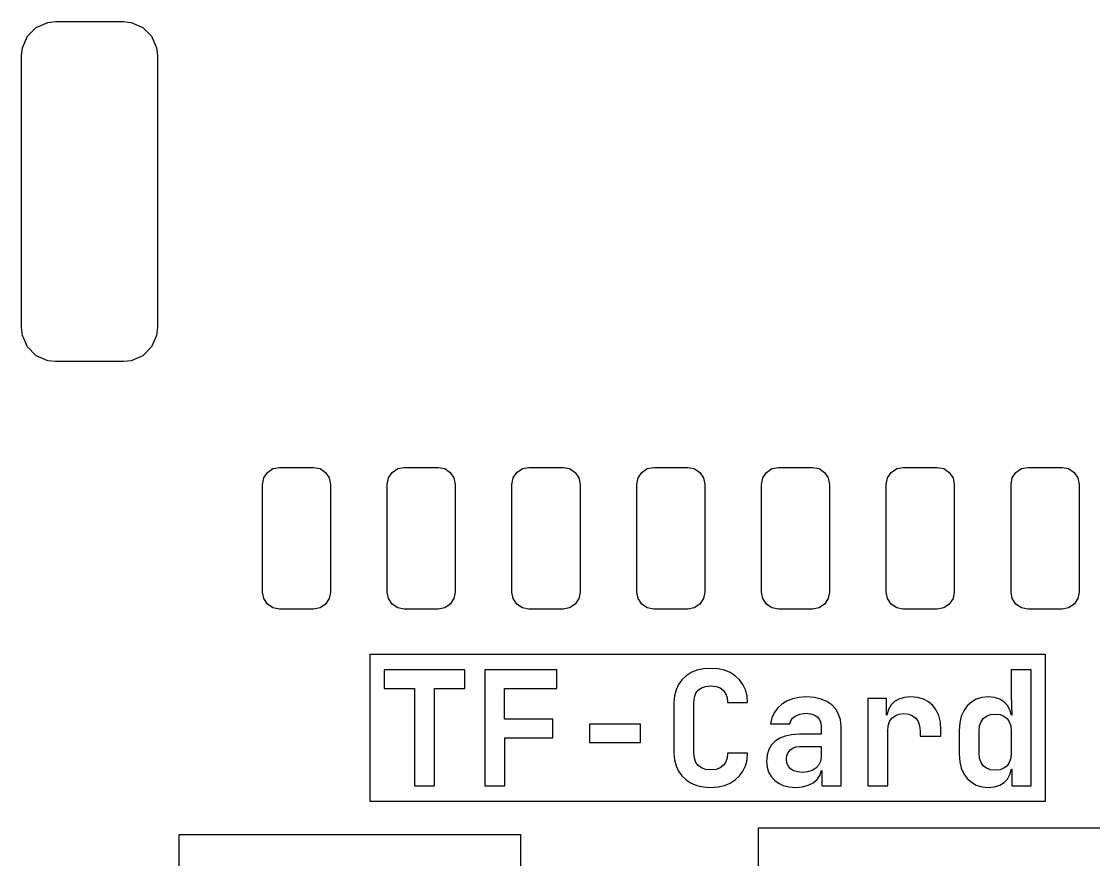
# Model space of a CAD drawing. Extents: x 100 to 191, y -173 to -30.
# Drawn here: x 142.64 to 152.09, y -96.9 to -89.51 of the extents above; entities that cross this region are included whole.
import ezdxf

# ---------------------------------------------------------------- set-up
doc = ezdxf.new("R2010")
doc.units = 0
doc.layers.add('BLACK', color=7, linetype='CONTINUOUS')

msp = doc.modelspace()

# ---------------------------------------------------------------- linework, layer by layer
at = {"layer": 'BLACK', "linetype": 'Continuous'}
for p, q in [((142.769959, -89.558071), (142.870815, -89.513539)), ((142.769959, -89.558071), (142.870815, -89.513539)), ((142.870815, -89.513539), (142.9395, -89.50557)), ((142.870815, -89.513539), (142.9395, -89.50557)), ((142.9395, -89.50557), (143.5395, -89.50557)), ((142.9395, -89.50557), (143.5395, -89.50557)), ((143.5395, -89.50557), (143.608185, -89.513539)), ((143.5395, -89.50557), (143.608185, -89.513539)), ((143.608185, -89.513539), (143.709041, -89.558071)), ((143.608185, -89.513539), (143.709041, -89.558071)), ((142.692001, -89.636029), (142.769959, -89.558071)), ((142.692001, -89.636029), (142.769959, -89.558071)), ((143.709041, -89.558071), (143.786999, -89.636029)), ((143.709041, -89.558071), (143.786999, -89.636029)), ((142.647469, -89.736885), (142.692001, -89.636029)), ((142.647469, -89.736885), (142.692001, -89.636029)), ((143.786999, -89.636029), (143.831531, -89.736885)), ((143.786999, -89.636029), (143.831531, -89.736885)), ((142.6395, -89.80557), (142.647469, -89.736885)), ((142.6395, -89.80557), (142.647469, -89.736885)), ((143.831531, -89.736885), (143.8395, -89.80557)), ((143.831531, -89.736885), (143.8395, -89.80557)), ((142.6395, -92.20557), (142.6395, -89.80557)), ((142.6395, -92.20557), (142.6395, -89.80557)), ((143.8395, -89.80557), (143.8395, -92.20557)), ((143.8395, -89.80557), (143.8395, -92.20557)), ((142.647469, -92.274255), (142.6395, -92.20557)), ((142.647469, -92.274255), (142.6395, -92.20557)), ((143.8395, -92.20557), (143.831531, -92.274255)), ((143.8395, -92.20557), (143.831531, -92.274255)), ((142.692001, -92.375111), (142.647469, -92.274255)), ((142.692001, -92.375111), (142.647469, -92.274255)), ((143.831531, -92.274255), (143.786999, -92.375111)), ((143.831531, -92.274255), (143.786999, -92.375111)), ((142.769959, -92.453069), (142.692001, -92.375111)), ((142.769959, -92.453069), (142.692001, -92.375111)), ((143.786999, -92.375111), (143.709041, -92.453069)), ((143.786999, -92.375111), (143.709041, -92.453069)), ((142.870815, -92.497601), (142.769959, -92.453069)), ((142.870815, -92.497601), (142.769959, -92.453069)), ((142.9395, -92.50557), (142.870815, -92.497601)), ((142.9395, -92.50557), (142.870815, -92.497601)), ((143.5395, -92.50557), (142.9395, -92.50557)), ((143.5395, -92.50557), (142.9395, -92.50557)), ((143.608185, -92.497601), (143.5395, -92.50557)), ((143.608185, -92.497601), (143.5395, -92.50557)), ((143.709041, -92.453069), (143.608185, -92.497601)), ((143.709041, -92.453069), (143.608185, -92.497601)), ((144.775938, -93.530367), (144.808454, -93.481704)), ((144.775938, -93.530367), (144.808454, -93.481704)), ((144.808454, -93.481704), (144.857117, -93.449188)), ((144.808454, -93.481704), (144.857117, -93.449188)), ((144.857117, -93.449188), (144.91452, -93.43777)), ((144.857117, -93.449188), (144.91452, -93.43777)), ((144.91452, -93.43777), (145.21452, -93.43777)), ((144.91452, -93.43777), (145.21452, -93.43777)), ((145.21452, -93.43777), (145.271923, -93.449188)), ((145.21452, -93.43777), (145.271923, -93.449188)), ((145.271923, -93.449188), (145.320586, -93.481704)), ((145.271923, -93.449188), (145.320586, -93.481704)), ((145.320586, -93.481704), (145.353102, -93.530367)), ((145.320586, -93.481704), (145.353102, -93.530367)), ((145.875928, -93.530367), (145.908444, -93.481704)), ((145.875928, -93.530367), (145.908444, -93.481704)), ((145.908444, -93.481704), (145.957107, -93.449188)), ((145.908444, -93.481704), (145.957107, -93.449188)), ((145.957107, -93.449188), (146.01451, -93.43777)), ((145.957107, -93.449188), (146.01451, -93.43777)), ((146.01451, -93.43777), (146.31451, -93.43777)), ((146.01451, -93.43777), (146.31451, -93.43777)), ((146.31451, -93.43777), (146.371913, -93.449188)), ((146.31451, -93.43777), (146.371913, -93.449188)), ((146.371913, -93.449188), (146.420576, -93.481704)), ((146.371913, -93.449188), (146.420576, -93.481704)), ((146.420576, -93.481704), (146.453092, -93.530367)), ((146.420576, -93.481704), (146.453092, -93.530367)), ((146.975928, -93.530367), (147.008444, -93.481704)), ((146.975928, -93.530367), (147.008444, -93.481704)), ((147.008444, -93.481704), (147.057107, -93.449188)), ((147.008444, -93.481704), (147.057107, -93.449188)), ((147.057107, -93.449188), (147.11451, -93.43777)), ((147.057107, -93.449188), (147.11451, -93.43777)), ((147.11451, -93.43777), (147.41451, -93.43777)), ((147.11451, -93.43777), (147.41451, -93.43777)), ((147.41451, -93.43777), (147.471913, -93.449188)), ((147.41451, -93.43777), (147.471913, -93.449188)), ((147.471913, -93.449188), (147.520576, -93.481704)), ((147.471913, -93.449188), (147.520576, -93.481704)), ((147.520576, -93.481704), (147.553092, -93.530367)), ((147.520576, -93.481704), (147.553092, -93.530367)), ((148.075928, -93.530367), (148.108444, -93.481704)), ((148.075928, -93.530367), (148.108444, -93.481704)), ((148.108444, -93.481704), (148.157107, -93.449188)), ((148.108444, -93.481704), (148.157107, -93.449188)), ((148.157107, -93.449188), (148.21451, -93.43777)), ((148.157107, -93.449188), (148.21451, -93.43777)), ((148.21451, -93.43777), (148.51451, -93.43777)), ((148.21451, -93.43777), (148.51451, -93.43777)), ((148.51451, -93.43777), (148.571913, -93.449188)), ((148.51451, -93.43777), (148.571913, -93.449188)), ((148.571913, -93.449188), (148.620576, -93.481704)), ((148.571913, -93.449188), (148.620576, -93.481704)), ((148.620576, -93.481704), (148.653092, -93.530367)), ((148.620576, -93.481704), (148.653092, -93.530367)), ((149.175928, -93.530367), (149.208444, -93.481704)), ((149.175928, -93.530367), (149.208444, -93.481704)), ((149.208444, -93.481704), (149.257107, -93.449188)), ((149.208444, -93.481704), (149.257107, -93.449188)), ((149.257107, -93.449188), (149.31451, -93.43777)), ((149.257107, -93.449188), (149.31451, -93.43777)), ((149.31451, -93.43777), (149.61451, -93.43777)), ((149.31451, -93.43777), (149.61451, -93.43777)), ((149.61451, -93.43777), (149.671913, -93.449188)), ((149.61451, -93.43777), (149.671913, -93.449188)), ((149.671913, -93.449188), (149.720576, -93.481704)), ((149.671913, -93.449188), (149.720576, -93.481704)), ((149.720576, -93.481704), (149.753092, -93.530367)), ((149.720576, -93.481704), (149.753092, -93.530367)), ((150.275928, -93.530367), (150.308444, -93.481704)), ((150.275928, -93.530367), (150.308444, -93.481704)), ((150.308444, -93.481704), (150.357107, -93.449188)), ((150.308444, -93.481704), (150.357107, -93.449188)), ((150.357107, -93.449188), (150.41451, -93.43777)), ((150.357107, -93.449188), (150.41451, -93.43777)), ((150.41451, -93.43777), (150.71451, -93.43777)), ((150.41451, -93.43777), (150.71451, -93.43777)), ((150.71451, -93.43777), (150.771913, -93.449188)), ((150.71451, -93.43777), (150.771913, -93.449188)), ((150.771913, -93.449188), (150.820576, -93.481704)), ((150.771913, -93.449188), (150.820576, -93.481704)), ((150.820576, -93.481704), (150.853092, -93.530367)), ((150.820576, -93.481704), (150.853092, -93.530367)), ((151.375918, -93.530367), (151.408434, -93.481704)), ((151.375918, -93.530367), (151.408434, -93.481704)), ((151.408434, -93.481704), (151.457097, -93.449188)), ((151.408434, -93.481704), (151.457097, -93.449188)), ((151.457097, -93.449188), (151.5145, -93.43777)), ((151.457097, -93.449188), (151.5145, -93.43777)), ((151.5145, -93.43777), (151.8145, -93.43777)), ((151.5145, -93.43777), (151.8145, -93.43777)), ((151.8145, -93.43777), (151.871903, -93.449188)), ((151.8145, -93.43777), (151.871903, -93.449188)), ((151.871903, -93.449188), (151.920566, -93.481704)), ((151.871903, -93.449188), (151.920566, -93.481704)), ((151.920566, -93.481704), (151.953082, -93.530367)), ((151.920566, -93.481704), (151.953082, -93.530367)), ((144.76452, -93.58777), (144.775938, -93.530367)), ((144.76452, -93.58777), (144.775938, -93.530367)), ((145.353102, -93.530367), (145.36452, -93.58777)), ((145.353102, -93.530367), (145.36452, -93.58777)), ((145.86451, -93.58777), (145.875928, -93.530367)), ((145.86451, -93.58777), (145.875928, -93.530367)), ((146.453092, -93.530367), (146.46451, -93.58777)), ((146.453092, -93.530367), (146.46451, -93.58777)), ((146.96451, -93.58777), (146.975928, -93.530367)), ((146.96451, -93.58777), (146.975928, -93.530367)), ((147.553092, -93.530367), (147.56451, -93.58777)), ((147.553092, -93.530367), (147.56451, -93.58777)), ((148.06451, -93.58777), (148.075928, -93.530367)), ((148.06451, -93.58777), (148.075928, -93.530367)), ((148.653092, -93.530367), (148.66451, -93.58777)), ((148.653092, -93.530367), (148.66451, -93.58777)), ((149.16451, -93.58777), (149.175928, -93.530367)), ((149.16451, -93.58777), (149.175928, -93.530367)), ((149.753092, -93.530367), (149.76451, -93.58777)), ((149.753092, -93.530367), (149.76451, -93.58777)), ((150.26451, -93.58777), (150.275928, -93.530367)), ((150.26451, -93.58777), (150.275928, -93.530367)), ((150.853092, -93.530367), (150.86451, -93.58777)), ((150.853092, -93.530367), (150.86451, -93.58777)), ((151.3645, -93.58777), (151.375918, -93.530367)), ((151.3645, -93.58777), (151.375918, -93.530367)), ((151.953082, -93.530367), (151.9645, -93.58777)), ((151.953082, -93.530367), (151.9645, -93.58777)), ((144.76452, -94.53777), (144.76452, -93.58777)), ((144.76452, -94.53777), (144.76452, -93.58777)), ((145.36452, -93.58777), (145.36452, -94.53777)), ((145.36452, -93.58777), (145.36452, -94.53777)), ((145.86451, -94.53777), (145.86451, -93.58777)), ((145.86451, -94.53777), (145.86451, -93.58777)), ((146.46451, -93.58777), (146.46451, -94.53777)), ((146.46451, -93.58777), (146.46451, -94.53777)), ((146.96451, -94.53777), (146.96451, -93.58777)), ((146.96451, -94.53777), (146.96451, -93.58777)), ((147.56451, -93.58777), (147.56451, -94.53777)), ((147.56451, -93.58777), (147.56451, -94.53777)), ((148.06451, -94.53777), (148.06451, -93.58777)), ((148.06451, -94.53777), (148.06451, -93.58777)), ((148.66451, -93.58777), (148.66451, -94.53777)), ((148.66451, -93.58777), (148.66451, -94.53777)), ((149.16451, -94.53777), (149.16451, -93.58777)), ((149.16451, -94.53777), (149.16451, -93.58777)), ((149.76451, -93.58777), (149.76451, -94.53777)), ((149.76451, -93.58777), (149.76451, -94.53777)), ((150.26451, -94.53777), (150.26451, -93.58777)), ((150.26451, -94.53777), (150.26451, -93.58777)), ((150.86451, -93.58777), (150.86451, -94.53777)), ((150.86451, -93.58777), (150.86451, -94.53777)), ((151.3645, -94.53777), (151.3645, -93.58777)), ((151.3645, -94.53777), (151.3645, -93.58777)), ((151.9645, -93.58777), (151.9645, -94.53777)), ((151.9645, -93.58777), (151.9645, -94.53777)), ((144.775938, -94.595173), (144.76452, -94.53777)), ((144.775938, -94.595173), (144.76452, -94.53777)), ((144.808454, -94.643836), (144.775938, -94.595173)), ((144.808454, -94.643836), (144.775938, -94.595173)), ((145.353102, -94.595173), (145.320586, -94.643836)), ((145.353102, -94.595173), (145.320586, -94.643836)), ((145.36452, -94.53777), (145.353102, -94.595173)), ((145.36452, -94.53777), (145.353102, -94.595173)), ((145.875928, -94.595173), (145.86451, -94.53777)), ((145.875928, -94.595173), (145.86451, -94.53777)), ((145.908444, -94.643836), (145.875928, -94.595173)), ((145.908444, -94.643836), (145.875928, -94.595173)), ((146.453092, -94.595173), (146.420576, -94.643836)), ((146.453092, -94.595173), (146.420576, -94.643836)), ((146.46451, -94.53777), (146.453092, -94.595173)), ((146.46451, -94.53777), (146.453092, -94.595173)), ((146.975928, -94.595173), (146.96451, -94.53777)), ((146.975928, -94.595173), (146.96451, -94.53777)), ((147.008444, -94.643836), (146.975928, -94.595173)), ((147.008444, -94.643836), (146.975928, -94.595173)), ((147.553092, -94.595173), (147.520576, -94.643836)), ((147.553092, -94.595173), (147.520576, -94.643836)), ((147.56451, -94.53777), (147.553092, -94.595173)), ((147.56451, -94.53777), (147.553092, -94.595173)), ((148.075928, -94.595173), (148.06451, -94.53777)), ((148.075928, -94.595173), (148.06451, -94.53777)), ((148.108444, -94.643836), (148.075928, -94.595173)), ((148.108444, -94.643836), (148.075928, -94.595173)), ((148.653092, -94.595173), (148.620576, -94.643836)), ((148.653092, -94.595173), (148.620576, -94.643836)), ((148.66451, -94.53777), (148.653092, -94.595173)), ((148.66451, -94.53777), (148.653092, -94.595173)), ((149.175928, -94.595173), (149.16451, -94.53777)), ((149.175928, -94.595173), (149.16451, -94.53777)), ((149.208444, -94.643836), (149.175928, -94.595173)), ((149.208444, -94.643836), (149.175928, -94.595173)), ((149.753092, -94.595173), (149.720576, -94.643836)), ((149.753092, -94.595173), (149.720576, -94.643836)), ((149.76451, -94.53777), (149.753092, -94.595173)), ((149.76451, -94.53777), (149.753092, -94.595173)), ((150.275928, -94.595173), (150.26451, -94.53777)), ((150.275928, -94.595173), (150.26451, -94.53777)), ((150.308444, -94.643836), (150.275928, -94.595173)), ((150.308444, -94.643836), (150.275928, -94.595173)), ((150.853092, -94.595173), (150.820576, -94.643836)), ((150.853092, -94.595173), (150.820576, -94.643836)), ((150.86451, -94.53777), (150.853092, -94.595173)), ((150.86451, -94.53777), (150.853092, -94.595173)), ((151.375918, -94.595173), (151.3645, -94.53777)), ((151.375918, -94.595173), (151.3645, -94.53777)), ((151.408434, -94.643836), (151.375918, -94.595173)), ((151.408434, -94.643836), (151.375918, -94.595173)), ((151.953082, -94.595173), (151.920566, -94.643836)), ((151.953082, -94.595173), (151.920566, -94.643836)), ((151.9645, -94.53777), (151.953082, -94.595173)), ((151.9645, -94.53777), (151.953082, -94.595173)), ((144.857117, -94.676352), (144.808454, -94.643836)), ((144.857117, -94.676352), (144.808454, -94.643836)), ((144.91452, -94.68777), (144.857117, -94.676352)), ((144.91452, -94.68777), (144.857117, -94.676352)), ((145.21452, -94.68777), (144.91452, -94.68777)), ((145.21452, -94.68777), (144.91452, -94.68777)), ((145.271923, -94.676352), (145.21452, -94.68777)), ((145.271923, -94.676352), (145.21452, -94.68777)), ((145.320586, -94.643836), (145.271923, -94.676352)), ((145.320586, -94.643836), (145.271923, -94.676352)), ((145.957107, -94.676352), (145.908444, -94.643836)), ((145.957107, -94.676352), (145.908444, -94.643836)), ((146.01451, -94.68777), (145.957107, -94.676352)), ((146.01451, -94.68777), (145.957107, -94.676352)), ((146.31451, -94.68777), (146.01451, -94.68777)), ((146.31451, -94.68777), (146.01451, -94.68777)), ((146.371913, -94.676352), (146.31451, -94.68777)), ((146.371913, -94.676352), (146.31451, -94.68777)), ((146.420576, -94.643836), (146.371913, -94.676352)), ((146.420576, -94.643836), (146.371913, -94.676352)), ((147.057107, -94.676352), (147.008444, -94.643836)), ((147.057107, -94.676352), (147.008444, -94.643836)), ((147.11451, -94.68777), (147.057107, -94.676352)), ((147.11451, -94.68777), (147.057107, -94.676352)), ((147.41451, -94.68777), (147.11451, -94.68777)), ((147.41451, -94.68777), (147.11451, -94.68777)), ((147.471913, -94.676352), (147.41451, -94.68777)), ((147.471913, -94.676352), (147.41451, -94.68777)), ((147.520576, -94.643836), (147.471913, -94.676352)), ((147.520576, -94.643836), (147.471913, -94.676352)), ((148.157107, -94.676352), (148.108444, -94.643836)), ((148.157107, -94.676352), (148.108444, -94.643836)), ((148.21451, -94.68777), (148.157107, -94.676352)), ((148.21451, -94.68777), (148.157107, -94.676352)), ((148.51451, -94.68777), (148.21451, -94.68777)), ((148.51451, -94.68777), (148.21451, -94.68777)), ((148.571913, -94.676352), (148.51451, -94.68777)), ((148.571913, -94.676352), (148.51451, -94.68777)), ((148.620576, -94.643836), (148.571913, -94.676352)), ((148.620576, -94.643836), (148.571913, -94.676352)), ((149.257107, -94.676352), (149.208444, -94.643836)), ((149.257107, -94.676352), (149.208444, -94.643836)), ((149.31451, -94.68777), (149.257107, -94.676352)), ((149.31451, -94.68777), (149.257107, -94.676352)), ((149.61451, -94.68777), (149.31451, -94.68777)), ((149.61451, -94.68777), (149.31451, -94.68777)), ((149.671913, -94.676352), (149.61451, -94.68777)), ((149.671913, -94.676352), (149.61451, -94.68777)), ((149.720576, -94.643836), (149.671913, -94.676352)), ((149.720576, -94.643836), (149.671913, -94.676352)), ((150.357107, -94.676352), (150.308444, -94.643836)), ((150.357107, -94.676352), (150.308444, -94.643836)), ((150.41451, -94.68777), (150.357107, -94.676352)), ((150.41451, -94.68777), (150.357107, -94.676352)), ((150.71451, -94.68777), (150.41451, -94.68777)), ((150.71451, -94.68777), (150.41451, -94.68777)), ((150.771913, -94.676352), (150.71451, -94.68777)), ((150.771913, -94.676352), (150.71451, -94.68777)), ((150.820576, -94.643836), (150.771913, -94.676352)), ((150.820576, -94.643836), (150.771913, -94.676352)), ((151.457097, -94.676352), (151.408434, -94.643836)), ((151.457097, -94.676352), (151.408434, -94.643836)), ((151.5145, -94.68777), (151.457097, -94.676352)), ((151.5145, -94.68777), (151.457097, -94.676352)), ((151.8145, -94.68777), (151.5145, -94.68777)), ((151.8145, -94.68777), (151.5145, -94.68777)), ((151.871903, -94.676352), (151.8145, -94.68777)), ((151.871903, -94.676352), (151.8145, -94.68777)), ((151.920566, -94.643836), (151.871903, -94.676352)), ((151.920566, -94.643836), (151.871903, -94.676352)), ((145.713857, -96.384552), (145.713857, -95.085285)), ((145.713857, -95.085285), (151.666501, -95.085285)), ((151.666501, -95.085285), (151.666501, -96.384552)), ((146.549543, -95.224268), (145.838857, -95.224268)), ((145.838857, -95.224268), (145.838857, -95.386567)), ((146.549543, -95.386567), (146.549543, -95.224268)), ((147.360796, -95.224268), (146.725642, -95.224268)), ((146.725642, -95.224268), (146.725642, -96.24557)), ((147.360796, -95.386567), (147.360796, -95.224268)), ((148.500177, -95.275765), (148.462908, -95.310588)), ((148.545374, -95.247349), (148.500177, -95.275765)), ((148.595138, -95.22727), (148.545374, -95.247349)), ((148.652059, -95.214697), (148.595138, -95.22727)), ((148.717443, -95.210285), (148.652059, -95.214697)), ((148.781875, -95.214676), (148.717443, -95.210285)), ((148.838355, -95.227229), (148.781875, -95.214676)), ((148.888107, -95.247349), (148.838355, -95.227229)), ((148.933386, -95.275743), (148.888107, -95.247349)), ((148.970909, -95.310567), (148.933386, -95.275743)), ((151.541501, -95.224268), (151.366623, -95.224268)), ((151.366623, -95.224268), (151.366623, -95.439751)), ((151.541501, -96.24557), (151.541501, -95.224268)), ((148.432778, -95.352312), (148.411055, -95.399042)), ((148.462908, -95.310588), (148.432778, -95.352312)), ((148.635257, -95.381658), (148.67135, -95.368811)), ((148.67135, -95.368811), (148.717443, -95.364158)), ((148.717443, -95.364158), (148.763504, -95.368907)), ((148.763504, -95.368907), (148.799345, -95.381998)), ((149.001436, -95.352312), (148.970909, -95.310567)), ((149.023574, -95.399086), (149.001436, -95.352312)), ((145.838857, -95.386567), (146.106059, -95.386567)), ((146.106059, -95.386567), (146.106059, -96.24557)), ((146.282341, -96.24557), (146.282341, -95.386567)), ((146.282341, -95.386567), (146.549543, -95.386567)), ((146.897711, -95.659387), (146.897711, -95.386567)), ((146.897711, -95.386567), (147.360796, -95.386567)), ((148.397599, -95.452005), (148.392905, -95.512475)), ((148.411055, -95.399042), (148.397599, -95.452005)), ((148.567783, -95.51107), (148.57261, -95.465113)), ((148.57261, -95.465113), (148.585902, -95.429539)), ((148.585902, -95.429539), (148.606923, -95.401955)), ((148.606923, -95.401955), (148.635257, -95.381658)), ((148.799345, -95.381998), (148.827291, -95.402687)), ((148.827291, -95.402687), (148.847948, -95.430627)), ((148.847948, -95.430627), (148.861018, -95.466449)), ((148.861018, -95.466449), (148.865759, -95.512475)), ((149.037268, -95.452045), (149.023574, -95.399086)), ((149.042041, -95.512475), (149.037268, -95.452045)), ((149.494468, -95.46652), (149.436803, -95.479099)), ((149.560874, -95.4621), (149.494468, -95.46652)), ((149.630794, -95.467031), (149.560874, -95.4621)), ((149.690056, -95.480937), (149.630794, -95.467031)), ((150.422329, -95.467129), (150.376024, -95.48109)), ((150.479838, -95.4621), (150.422329, -95.467129)), ((150.541212, -95.467346), (150.479838, -95.4621)), ((150.593228, -95.48222), (150.541212, -95.467346)), ((151.107075, -95.467378), (151.05808, -95.482511)), ((151.163779, -95.4621), (151.107075, -95.467378)), ((151.219191, -95.467255), (151.163779, -95.4621)), ((151.264682, -95.481718), (151.219191, -95.467255)), ((151.366623, -95.439751), (151.37224, -95.622994)), ((148.392905, -95.512475), (148.392905, -95.957363)), ((148.567783, -95.957363), (148.567783, -95.51107)), ((148.865759, -95.512475), (149.042041, -95.512475)), ((149.304309, -95.561623), (149.275636, -95.601695)), ((149.342582, -95.526457), (149.304309, -95.561623)), ((149.38654, -95.49915), (149.342582, -95.526457)), ((149.436803, -95.479099), (149.38654, -95.49915)), ((149.740427, -95.502926), (149.690056, -95.480937)), ((149.783318, -95.532747), (149.740427, -95.502926)), ((149.819183, -95.570839), (149.783318, -95.532747)), ((150.267163, -95.476082), (150.102116, -95.476082)), ((150.102116, -95.476082), (150.102116, -96.24557)), ((150.267163, -95.622994), (150.267163, -95.476082)), ((150.308622, -95.533083), (150.285194, -95.572383)), ((150.338652, -95.503037), (150.308622, -95.533083)), ((150.376024, -95.48109), (150.338652, -95.503037)), ((150.637626, -95.506062), (150.593228, -95.48222)), ((150.67566, -95.539097), (150.637626, -95.506062)), ((150.705786, -95.57937), (150.67566, -95.539097)), ((150.977666, -95.541845), (150.948118, -95.583376)), ((151.015288, -95.507141), (150.977666, -95.541845)), ((151.05808, -95.482511), (151.015288, -95.507141)), ((151.302265, -95.504781), (151.264682, -95.481718)), ((151.332817, -95.536357), (151.302265, -95.504781)), ((151.354697, -95.575229), (151.332817, -95.536357)), ((147.324404, -95.659387), (146.897711, -95.659387)), ((147.324404, -95.821686), (147.324404, -95.659387)), ((149.255778, -95.647406), (149.244702, -95.699931)), ((149.275636, -95.601695), (149.255778, -95.647406)), ((149.423469, -95.673031), (149.438162, -95.650462)), ((149.438162, -95.650462), (149.460124, -95.631421)), ((149.460124, -95.631421), (149.501398, -95.612887)), ((149.501398, -95.612887), (149.555257, -95.606203)), ((149.555257, -95.606203), (149.596115, -95.610072)), ((149.596115, -95.610072), (149.628636, -95.620793)), ((149.628636, -95.620793), (149.654602, -95.63771)), ((149.654602, -95.63771), (149.674502, -95.660885)), ((149.674502, -95.660885), (149.686675, -95.68948)), ((149.844675, -95.614538), (149.819183, -95.570839)), ((149.860379, -95.66496), (149.844675, -95.614538)), ((150.268568, -95.622994), (150.267163, -95.622994)), ((150.285194, -95.572383), (150.268568, -95.622994)), ((150.294534, -95.678822), (150.31473, -95.649617)), ((150.31473, -95.649617), (150.342339, -95.627547)), ((150.342339, -95.627547), (150.376664, -95.613889)), ((150.376664, -95.613889), (150.419693, -95.609012)), ((150.419693, -95.609012), (150.462739, -95.613873)), ((150.462739, -95.613873), (150.49731, -95.627523)), ((150.49731, -95.627523), (150.525328, -95.649617)), ((150.525328, -95.649617), (150.545945, -95.67888)), ((150.72798, -95.627177), (150.705786, -95.57937)), ((150.742037, -95.683994), (150.72798, -95.627177)), ((150.926367, -95.632155), (150.912624, -95.689559)), ((150.948118, -95.583376), (150.926367, -95.632155)), ((151.100165, -95.680745), (151.120365, -95.652426)), ((151.120365, -95.652426), (151.147866, -95.63118)), ((151.147866, -95.63118), (151.182189, -95.61796)), ((151.182189, -95.61796), (151.225328, -95.613225)), ((151.225328, -95.613225), (151.268397, -95.618045)), ((151.268397, -95.618045), (151.302451, -95.631486)), ((151.302451, -95.631486), (151.329559, -95.653097)), ((151.329559, -95.653097), (151.349459, -95.681785)), ((151.368027, -95.622994), (151.354697, -95.575229)), ((151.37224, -95.622994), (151.368027, -95.622994)), ((148.096516, -95.70274), (147.648819, -95.70274)), ((147.648819, -95.70274), (147.648819, -95.865039)), ((148.096516, -95.865039), (148.096516, -95.70274)), ((149.244702, -95.699931), (149.415367, -95.699931)), ((149.415367, -95.699931), (149.423469, -95.673031)), ((149.686675, -95.68948), (149.690995, -95.725149)), ((149.690995, -95.725149), (149.690995, -95.790911)), ((149.865872, -95.723745), (149.860379, -95.66496)), ((149.865872, -96.24557), (149.865872, -95.723745)), ((150.276994, -95.764289), (150.281671, -95.716259)), ((150.281671, -95.716259), (150.294534, -95.678822)), ((150.545945, -95.67888), (150.559042, -95.716318)), ((150.559042, -95.716318), (150.563796, -95.764289)), ((150.74704, -95.75171), (150.742037, -95.683994)), ((150.74704, -95.807703), (150.74704, -95.75171)), ((150.912624, -95.689559), (150.907751, -95.757328)), ((151.082629, -95.764289), (151.087308, -95.717236)), ((151.087308, -95.717236), (151.100165, -95.680745)), ((151.349459, -95.681785), (151.362063, -95.718127)), ((151.362063, -95.718127), (151.366623, -95.764289)), ((146.90052, -96.24557), (146.90052, -95.821686)), ((146.90052, -95.821686), (147.324404, -95.821686)), ((149.325217, -95.826884), (149.285918, -95.852461)), ((149.372745, -95.80768), (149.325217, -95.826884)), ((149.430124, -95.795341), (149.372745, -95.80768)), ((149.499325, -95.790911), (149.430124, -95.795341)), ((149.690995, -95.790911), (149.499325, -95.790911)), ((150.276994, -96.24557), (150.276994, -95.764289)), ((150.563796, -95.764289), (150.563796, -95.807703)), ((150.563796, -95.807703), (150.74704, -95.807703)), ((150.907751, -95.757328), (150.907751, -95.764289)), ((150.907751, -95.764289), (150.907751, -95.965789)), ((151.082629, -95.957363), (151.082629, -95.764289)), ((151.366623, -95.764289), (151.366623, -95.957363)), ((147.648819, -95.865039), (148.096516, -95.865039)), ((149.229509, -95.925269), (149.21488, -95.971834)), ((149.253037, -95.885876), (149.229509, -95.925269)), ((149.285918, -95.852461), (149.253037, -95.885876)), ((149.399112, -95.951714), (149.416771, -95.929397)), ((149.416771, -95.929397), (149.439903, -95.912646)), ((149.439903, -95.912646), (149.467904, -95.902293)), ((149.467904, -95.902293), (149.502134, -95.898623)), ((149.502134, -95.898623), (149.690995, -95.898623)), ((149.690995, -95.898623), (149.690995, -95.992351)), ((148.392905, -95.957363), (148.397597, -96.017833)), ((148.397597, -96.017833), (148.411053, -96.070817)), ((148.572595, -96.003375), (148.567783, -95.957363)), ((148.585879, -96.039217), (148.572595, -96.003375)), ((148.606923, -96.067211), (148.585879, -96.039217)), ((148.847945, -96.03927), (148.827291, -96.067211)), ((148.861017, -96.00343), (148.847945, -96.03927)), ((148.865759, -95.957363), (148.861017, -96.00343)), ((149.042041, -95.957363), (148.865759, -95.957363)), ((149.023576, -96.070773), (149.037269, -96.017793)), ((149.037269, -96.017793), (149.042041, -95.957363)), ((149.211277, -96.010547), (149.209714, -96.027339)), ((149.209714, -96.027339), (149.21435, -96.080304)), ((149.21488, -95.971834), (149.211277, -96.010547)), ((149.384592, -96.010547), (149.388367, -95.97834)), ((149.388936, -96.045184), (149.384592, -96.010547)), ((149.388367, -95.97834), (149.399112, -95.951714)), ((149.685708, -96.03022), (149.670315, -96.062376)), ((149.690995, -95.992351), (149.685708, -96.03022)), ((150.907751, -95.965789), (150.912634, -96.033543)), ((150.912634, -96.033543), (150.926388, -96.090801)), ((151.087308, -96.004458), (151.082629, -95.957363)), ((151.100166, -96.040991), (151.087308, -96.004458)), ((151.349456, -96.039926), (151.329559, -96.068616)), ((151.362061, -96.003566), (151.349456, -96.039926)), ((151.366623, -95.957363), (151.362061, -96.003566)), ((148.411053, -96.070817), (148.432778, -96.117586)), ((148.432778, -96.117586), (148.462904, -96.159273)), ((148.63531, -96.087897), (148.606923, -96.067211)), ((148.671404, -96.100956), (148.63531, -96.087897)), ((148.717443, -96.105679), (148.671404, -96.100956)), ((148.763509, -96.100937), (148.717443, -96.105679)), ((148.79935, -96.087866), (148.763509, -96.100937)), ((148.827291, -96.067211), (148.79935, -96.087866)), ((148.970912, -96.159293), (149.001436, -96.117586)), ((149.001436, -96.117586), (149.023576, -96.070773)), ((149.21435, -96.080304), (149.227527, -96.125373)), ((149.227527, -96.125373), (149.248726, -96.16403)), ((149.401277, -96.073354), (149.388936, -96.045184)), ((149.421656, -96.096581), (149.401277, -96.073354)), ((149.448056, -96.113433), (149.421656, -96.096581)), ((149.481251, -96.124151), (149.448056, -96.113433)), ((149.523078, -96.128028), (149.481251, -96.124151)), ((149.571235, -96.123491), (149.523078, -96.128028)), ((149.611009, -96.110724), (149.571235, -96.123491)), ((149.6441, -96.090292), (149.611009, -96.110724)), ((149.670315, -96.062376), (149.6441, -96.090292)), ((149.679289, -96.153726), (149.693803, -96.111236)), ((149.693803, -96.111236), (149.696551, -96.111236)), ((149.696551, -96.111236), (149.696551, -96.24557)), ((150.926388, -96.090801), (150.948139, -96.139333)), ((151.120365, -96.069348), (151.100166, -96.040991)), ((151.147861, -96.090558), (151.120365, -96.069348)), ((151.182184, -96.103759), (151.147861, -96.090558)), ((151.225328, -96.108488), (151.182184, -96.103759)), ((151.268397, -96.103668), (151.225328, -96.108488)), ((151.302451, -96.090227), (151.268397, -96.103668)), ((151.329559, -96.068616), (151.302451, -96.090227)), ((151.355358, -96.147265), (151.368027, -96.098657)), ((151.368027, -96.098657), (151.370836, -96.098657)), ((151.370836, -96.098657), (151.370836, -96.24557)), ((148.462904, -96.159273), (148.500172, -96.194077)), ((148.500172, -96.194077), (148.545374, -96.222489)), ((148.545374, -96.222489), (148.595138, -96.242567)), ((148.838355, -96.242609), (148.888107, -96.222489)), ((148.888107, -96.222489), (148.93339, -96.194098)), ((148.93339, -96.194098), (148.970912, -96.159293)), ((149.248726, -96.16403), (149.278224, -96.197332)), ((149.278224, -96.197332), (149.314047, -96.223618)), ((149.314047, -96.223618), (149.356349, -96.242967)), ((149.57663, -96.241165), (149.618943, -96.21968)), ((149.618943, -96.21968), (149.654695, -96.189496)), ((149.654695, -96.189496), (149.679289, -96.153726)), ((150.948139, -96.139333), (150.977666, -96.18054)), ((150.977666, -96.18054), (151.015242, -96.214892)), ((151.015242, -96.214892), (151.058018, -96.239301)), ((151.264988, -96.240271), (151.302936, -96.217604)), ((151.302936, -96.217604), (151.333691, -96.18631)), ((151.333691, -96.18631), (151.355358, -96.147265)), ((146.106059, -96.24557), (146.282341, -96.24557)), ((146.725642, -96.24557), (146.90052, -96.24557)), ((148.595138, -96.242567), (148.652059, -96.25514)), ((148.652059, -96.25514), (148.717443, -96.259552)), ((148.717443, -96.259552), (148.781875, -96.255162)), ((148.781875, -96.255162), (148.838355, -96.242609)), ((149.356349, -96.242967), (149.406382, -96.255205)), ((149.406382, -96.255205), (149.465742, -96.259552)), ((149.465742, -96.259552), (149.526171, -96.254727)), ((149.526171, -96.254727), (149.57663, -96.241165)), ((149.696551, -96.24557), (149.865872, -96.24557)), ((150.102116, -96.24557), (150.276994, -96.24557)), ((151.058018, -96.239301), (151.107029, -96.254313)), ((151.107029, -96.254313), (151.163779, -96.259552)), ((151.163779, -96.259552), (151.21925, -96.25449)), ((151.21925, -96.25449), (151.264988, -96.240271)), ((151.370836, -96.24557), (151.541501, -96.24557)), ((151.666501, -96.384552), (145.713857, -96.384552)), ((144.0295, -99.47507), (144.0295, -96.67607)), ((144.0295, -96.67607), (147.0395, -96.67607)), ((144.0295, -99.47507), (144.0295, -96.67607)), ((144.0295, -96.67607), (147.0395, -96.67607)), ((147.0395, -96.67607), (147.0395, -99.47507)), ((147.0395, -96.67607), (147.0395, -99.47507)), ((149.1395, -99.41507), (149.1395, -96.61607)), ((149.1395, -96.61607), (152.1495, -96.61607)), ((149.1395, -99.41507), (149.1395, -96.61607)), ((149.1395, -96.61607), (152.1495, -96.61607))]:
    msp.add_line(p, q, dxfattribs=at)

doc.saveas('drawing.dxf')
